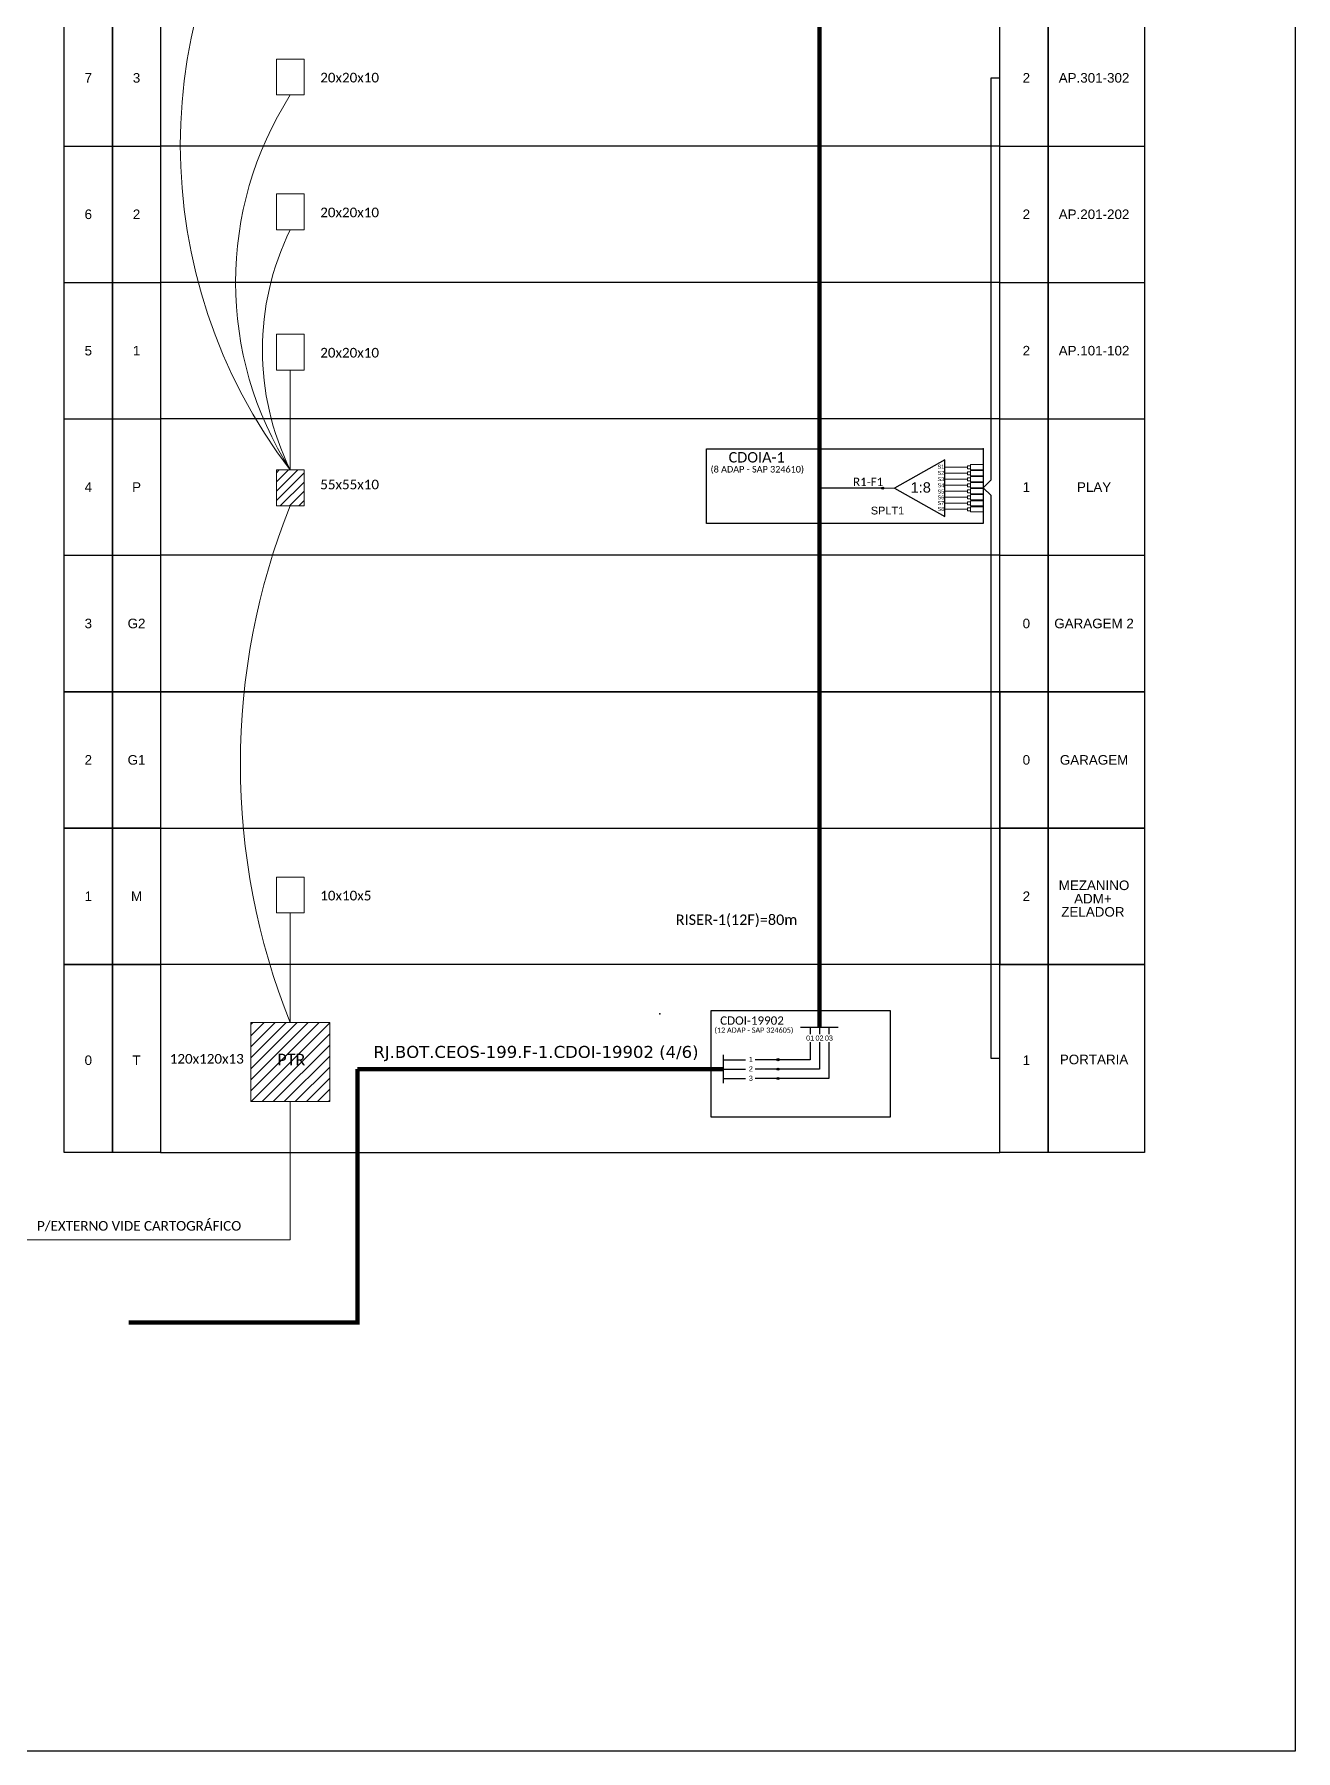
# Model space of a CAD drawing. Header units: millimetres. Extents: x -23646 to 21534, y -8869 to 15196.
# Drawn here: x -23049.9 to -22807.6, y 14601.7 to 14931.3 of the extents above; entities that cross this region are included whole.
import ezdxf
from ezdxf.enums import TextEntityAlignment as Align

# ---------------------------------------------------------------- set-up
doc = ezdxf.new("R2010")
doc.units = ezdxf.units.MM
doc.header["$LTSCALE"] = 0.03
doc.layers.add('40.1-ETIQUETAS', color=1, linetype='Continuous', lineweight=20)
doc.layers.add('CAP a instalar', color=1, linetype='FENCELINE1')
doc.styles.add('ARIAL', font='arial.ttf')
doc.styles.add('siredit', font='verdana.ttf')
doc.styles.add('WMF-Calibri0', font='calibri.ttf')
doc.linetypes.add('FENCELINE1', pattern='A,0.25,-0.1,[133,ltypeshp.shx,S=0.1,R=0,X=-0.1,Y=0],-0.1,1', length=1.45)

# ---------------------------------------------------------------- blocks, each defined once
blk = doc.blocks.new('A$C415C251F')
at = {"color": 3}
blk.add_point((0, 0), dxfattribs=at)
blk = doc.blocks.new('SPLT_1-8_SC-APC')
at = {"color": 1}
blk.add_lwpolyline([(-7.37, -2.1), (-17.04, -7.55), (-7.37, -13), (-7.37, -2.1)], dxfattribs=at)
at = {"color": 3, "lineweight": 0}
for points in [[(-2.99, -3.22), (-2.41, -3.22), (-2.41, -3.8), (-2.99, -3.8)], [(-2.99, -4.38), (-2.41, -4.38), (-2.41, -4.95), (-2.99, -4.95)], [(-2.99, -5.53), (-2.41, -5.53), (-2.41, -6.1), (-2.99, -6.1)], [(-2.99, -6.68), (-2.41, -6.68), (-2.41, -7.26), (-2.99, -7.26)], [(-2.99, -7.84), (-2.41, -7.84), (-2.41, -8.41), (-2.99, -8.41)], [(-2.99, -8.99), (-2.41, -8.99), (-2.41, -9.56), (-2.99, -9.56)], [(-2.99, -10.14), (-2.41, -10.14), (-2.41, -10.72), (-2.99, -10.72)], [(-2.99, -11.3), (-2.41, -11.3), (-2.41, -11.87), (-2.99, -11.87)]]:
    blk.add_lwpolyline(points, close=True, dxfattribs=at)
for points in [[(-2.41, -3.02), (-2.41, -4)], [(-2.41, -3.02), (0, -3.02)], [(-2.99, -3.51), (-7.37, -3.51)], [(-7.37, -4.66), (-2.99, -4.66)], [(-7.37, -5.82), (-2.99, -5.82)], [(-2.41, -4), (0, -4)], [(-2.41, -4.17), (-2.41, -5.16)], [(-2.41, -4.17), (0, -4.17)], [(-2.41, -5.16), (0, -5.16)], [(-2.41, -5.32), (-2.41, -6.31)], [(-2.41, -5.32), (0, -5.32)], [(-2.41, -6.31), (0, -6.31)], [(-2.41, -6.48), (-2.41, -7.46)], [(-2.41, -6.48), (0, -6.48)], [(-7.37, -6.97), (-2.99, -6.97)], [(-7.37, -8.12), (-2.99, -8.12)], [(-7.37, -9.28), (-2.99, -9.28)], [(-2.41, -7.46), (0, -7.46)], [(-2.41, -7.63), (-2.41, -8.62)], [(-2.41, -7.63), (0, -7.63)], [(-2.41, -8.62), (0, -8.62)], [(-2.41, -8.78), (-2.41, -9.77)], [(-2.41, -8.78), (0, -8.78)], [(-2.41, -9.77), (0, -9.77)], [(-7.37, -10.43), (-2.99, -10.43)], [(-7.37, -11.58), (-2.99, -11.58)], [(-2.41, -9.94), (-2.41, -10.92)], [(-2.41, -9.94), (0, -9.94)], [(-2.41, -10.92), (0, -10.92)], [(-2.41, -11.09), (-2.41, -12.08)], [(-2.41, -11.09), (0, -11.09)], [(-2.41, -12.08), (0, -12.08)]]:
    blk.add_lwpolyline(points, dxfattribs=at)
at = {"color": 1, "lineweight": 0}
blk.add_lwpolyline([(-17.04, -7.55), (-19.26, -7.55)], dxfattribs=at)
at = {"color": 1, "style": 'ARIAL'}
for s, height, p in [('S1', 0.75, (-8.74, -3.78)), ('1:8', 2, (-13.91, -8.4)), ('S2', 0.75, (-8.74, -4.97)), ('S3', 0.75, (-8.74, -6.18)), ('S4', 0.75, (-8.74, -7.36)), ('S5', 0.75, (-8.74, -8.57)), ('S6', 0.75, (-8.74, -9.69)), ('S7', 0.75, (-8.74, -10.78)), ('S8', 0.75, (-8.74, -11.9))]:
    blk.add_text(s, height=height, dxfattribs=at).set_placement(p)
blk = doc.blocks.new('LEG_CDOIA8_C-SPLT_ESQ')
at = {"color": 3, "extrusion": (0, 0, -1), "xscale": -1, "zscale": -1}
blk.add_blockref('A$C415C251F', (0, 0), dxfattribs=at)
at = {"color": 1, "style": 'WMF-Calibri0', "flags": 4}
blk.add_attdef('MODELO', text='', height=1.5, dxfattribs=at).set_placement((22.54, -4.54), align=Align.CENTER)
blk.add_attdef('CDO', (21.44, -2.61), '', height=2, dxfattribs=at)
at = {"style": 'ARIAL', "flags": 4}
blk.add_attdef('SPLITAGEM', text='', height=1.5, dxfattribs=at).set_placement((18.61, -12.59), align=Align.CENTER)

msp = doc.modelspace()

# ---------------------------------------------------------------- hatches: boundary and pattern name
h = msp.add_hatch()
h.set_pattern_fill('ANSI31', color=1, scale=10)
h.set_pattern_definition([(45, (-35190.904, 13064.6895), (-0.88388348, 0.88388348), [])])
h.paths.add_polyline_path([(-22998.08, 14847.68), (-23003.38, 14847.68), (-23003.38, 14840.79), (-22998.08, 14840.79)])
h = msp.add_hatch(color=3)
h.dxf.hatch_style = 1
edge = h.paths.add_edge_path()
edge.add_arc((-22886.95, 14844.18), 0.205, 0, 360)
h = msp.add_hatch()
h.set_pattern_fill('ANSI31', color=1, scale=12, style=0)
h.set_pattern_definition([(45, (-23741.905, 14264.2536), (-1.0606602, 1.0606602), [])])
h.paths.add_polyline_path([(-22993.14, 14741.52), (-23008.32, 14741.52), (-23008.32, 14726.38), (-22993.14, 14726.38)])
h.paths.add_polyline_path([(-23003.6, 14732.46), (-22997.08, 14732.46), (-22997.08, 14736.41), (-23003.6, 14736.41)], flags=9)
h = msp.add_hatch(color=3)
h.dxf.hatch_style = 1
edge = h.paths.add_edge_path()
edge.add_arc((-22907.08, 14734.43), 0.205, 0, 360)
h = msp.add_hatch(color=3)
h.dxf.hatch_style = 1
edge = h.paths.add_edge_path()
edge.add_arc((-22907.08, 14732.62), 0.205, 0, 360)
h = msp.add_hatch(color=3)
h.dxf.hatch_style = 1
edge = h.paths.add_edge_path()
edge.add_arc((-22907.08, 14730.82), 0.205, 0, 360)

# ---------------------------------------------------------------- linework, layer by layer
at = {"color": 0}
for p, q in [((-23044.15, 14909.88), (-23044.15, 14936.07)), ((-23034.89, 14936.07), (-23034.89, 14909.88)), ((-23034.89, 14909.88), (-23034.89, 14936.07)), ((-23025.63, 14936.07), (-23025.63, 14909.88)), ((-22864.47, 14909.88), (-22864.47, 14936.07)), ((-22855.21, 14909.88), (-22855.21, 14936.07)), ((-22855.21, 14936.07), (-22855.21, 14909.88)), ((-22836.69, 14936.07), (-22836.69, 14909.88)), ((-23044.15, 14909.88), (-23034.89, 14909.88)), ((-23044.15, 14883.68), (-23044.15, 14909.88)), ((-23034.89, 14909.88), (-23034.89, 14883.68)), ((-23034.89, 14909.88), (-23025.63, 14909.88)), ((-23034.89, 14883.68), (-23034.89, 14909.88)), ((-22864.47, 14909.88), (-23025.63, 14909.88)), ((-23025.63, 14909.88), (-23025.63, 14883.68)), ((-22864.47, 14909.88), (-22855.21, 14909.88)), ((-22864.47, 14883.68), (-22864.47, 14909.88)), ((-22855.21, 14909.88), (-22836.69, 14909.88)), ((-22855.21, 14883.68), (-22855.21, 14909.88)), ((-22855.21, 14909.88), (-22855.21, 14883.68)), ((-22836.69, 14909.88), (-22836.69, 14883.68)), ((-23044.15, 14883.68), (-23034.89, 14883.68)), ((-23044.15, 14857.49), (-23044.15, 14883.68)), ((-23034.89, 14883.68), (-23034.89, 14857.49)), ((-23034.89, 14883.68), (-23025.63, 14883.68)), ((-23034.89, 14857.49), (-23034.89, 14883.68)), ((-22864.47, 14883.68), (-23025.63, 14883.68)), ((-23025.63, 14883.68), (-23025.63, 14857.49)), ((-22864.47, 14883.68), (-22855.21, 14883.68)), ((-22864.47, 14857.49), (-22864.47, 14883.68)), ((-22855.21, 14883.68), (-22836.69, 14883.68)), ((-22855.21, 14857.49), (-22855.21, 14883.68)), ((-22855.21, 14883.68), (-22855.21, 14857.49)), ((-22836.69, 14883.68), (-22836.69, 14857.49)), ((-23044.15, 14857.49), (-23034.89, 14857.49)), ((-23044.15, 14831.29), (-23044.15, 14857.49)), ((-23034.89, 14857.49), (-23034.89, 14831.29)), ((-23034.89, 14857.49), (-23025.63, 14857.49)), ((-23034.89, 14831.29), (-23034.89, 14857.49)), ((-22864.47, 14857.49), (-23025.63, 14857.49)), ((-23025.63, 14857.49), (-23025.63, 14831.29)), ((-22864.47, 14857.49), (-22855.21, 14857.49)), ((-22864.47, 14831.29), (-22864.47, 14857.49)), ((-22855.21, 14857.49), (-22836.69, 14857.49)), ((-22855.21, 14831.29), (-22855.21, 14857.49)), ((-22855.21, 14857.49), (-22855.21, 14831.29)), ((-22836.69, 14857.49), (-22836.69, 14831.29)), ((-22864.47, 14831.29), (-23025.63, 14831.29)), ((-22864.47, 14805.1), (-23025.63, 14805.1)), ((-23025.63, 14805.1), (-22864.47, 14805.1)), ((-22864.47, 14805.1), (-22864.47, 14778.9)), ((-23025.63, 14778.9), (-22864.47, 14778.9)), ((-23025.63, 14778.9), (-22864.47, 14778.9)), ((-22864.47, 14778.9), (-22864.47, 14752.71)), ((-22864.47, 14752.71), (-23025.63, 14752.71))]:
    msp.add_line(p, q, dxfattribs=at)
at = {"color": 5}
msp.add_line((-22902.72, 14740.66), (-22895.5, 14740.66), dxfattribs=at)
msp.add_lwpolyline([(-23646.21, 14601.73), (-22807.65, 14601.73), (-22807.65, 15195.73), (-23646.21, 15195.73), (-23646.21, 14601.73)])
at = {"color": 5, "const_width": 0.8}
msp.add_lwpolyline([(-22899.11, 15105.45), (-22899.11, 14740.66)], dxfattribs=at)
at = {"color": 0, "lineweight": 0}
for points in [[(-23003.38, 14926.6), (-22998.08, 14926.6), (-22998.08, 14919.71), (-23003.38, 14919.71)], [(-23003.38, 14900.71), (-22998.08, 14900.71), (-22998.08, 14893.82), (-23003.38, 14893.82)], [(-23003.38, 14873.77), (-22998.08, 14873.77), (-22998.08, 14866.87), (-23003.38, 14866.87)], [(-23003.38, 14769.51), (-22998.08, 14769.51), (-22998.08, 14762.61), (-23003.38, 14762.61)]]:
    msp.add_lwpolyline(points, close=True, dxfattribs=at)
at = {"color": 3}
for points in [[(-22864.47, 14734.66), (-22866.12, 14734.66), (-22866.12, 14842.75), (-22867.68, 14844.26), (-22866.12, 14845.77), (-22866.12, 14922.98), (-22864.47, 14922.98)], [(-22917.55, 14734.43), (-22913.3, 14734.43), (-22913.3, 14734.43)], [(-22907.29, 14734.43), (-22911.44, 14734.43)]]:
    msp.add_lwpolyline(points, dxfattribs=at)
at = {"color": 1}
for points in [[(-22920.81, 14851.72), (-22867.68, 14851.72), (-22867.68, 14837.4), (-22920.81, 14837.4)], [(-22919.93, 14743.87), (-22885.55, 14743.87), (-22885.55, 14723.4), (-22919.93, 14723.4)]]:
    msp.add_lwpolyline(points, close=True, dxfattribs=at)
at = {"color": 1, "lineweight": 0}
for points in [[(-23003.38, 14847.68), (-22998.08, 14847.68), (-22998.08, 14840.79), (-23003.38, 14840.79)], [(-23008.32, 14741.55), (-22993.14, 14741.55), (-22993.14, 14726.38), (-23008.32, 14726.38)]]:
    msp.add_lwpolyline(points, close=True, dxfattribs=at)
at = {"color": 5}
for points in [[(-22887.15, 14844.18), (-22899.11, 14844.18)], [(-22900.92, 14740.66), (-22900.92, 14739.33)], [(-22899.11, 14740.66), (-22899.11, 14739.33)], [(-22897.31, 14740.66), (-22897.31, 14739.33)], [(-22897.31, 14737.8), (-22897.31, 14730.82), (-22907.08, 14730.82)], [(-22899.11, 14737.8), (-22899.11, 14732.62), (-22907.08, 14732.62)], [(-22900.92, 14737.8), (-22900.92, 14734.43), (-22907.08, 14734.43)]]:
    msp.add_lwpolyline(points, dxfattribs=at)
at = {"color": 0}
for points in [[(-23044.15, 14831.29), (-23034.89, 14831.29), (-23034.89, 14805.1), (-23044.15, 14805.1)], [(-23034.89, 14831.29), (-23025.63, 14831.29), (-23025.63, 14805.1), (-23034.89, 14805.1)], [(-22864.47, 14831.29), (-22855.21, 14831.29), (-22855.21, 14805.1), (-22864.47, 14805.1)], [(-22855.21, 14831.29), (-22836.69, 14831.29), (-22836.69, 14805.1), (-22855.21, 14805.1)], [(-23044.15, 14805.1), (-23034.89, 14805.1), (-23034.89, 14778.9), (-23044.15, 14778.9)], [(-23034.89, 14805.1), (-23025.63, 14805.1), (-23025.63, 14778.9), (-23034.89, 14778.9)], [(-22864.47, 14805.1), (-22855.21, 14805.1), (-22855.21, 14778.9), (-22864.47, 14778.9)], [(-22855.21, 14805.1), (-22836.69, 14805.1), (-22836.69, 14778.9), (-22855.21, 14778.9)], [(-23044.15, 14778.9), (-23034.89, 14778.9), (-23034.89, 14752.71), (-23044.15, 14752.71)], [(-23034.89, 14778.9), (-23025.63, 14778.9), (-23025.63, 14752.71), (-23034.89, 14752.71)], [(-22864.47, 14778.9), (-22855.21, 14778.9), (-22855.21, 14752.71), (-22864.47, 14752.71)], [(-22855.21, 14778.9), (-22836.69, 14778.9), (-22836.69, 14752.71), (-22855.21, 14752.71)], [(-23044.15, 14752.71), (-23034.89, 14752.71), (-23034.89, 14716.61), (-23044.15, 14716.61)], [(-23034.89, 14752.71), (-23025.63, 14752.71), (-23025.63, 14716.61), (-23034.89, 14716.61)], [(-22864.47, 14752.71), (-22855.21, 14752.71), (-22855.21, 14716.61), (-22864.47, 14716.61)], [(-22855.21, 14752.71), (-22836.69, 14752.71), (-22836.69, 14716.61), (-22855.21, 14716.61)]]:
    msp.add_lwpolyline(points, close=True, dxfattribs=at)
at = {"color": 1}
msp.add_lwpolyline([(-22917.55, 14729.92), (-22917.55, 14735.33)], dxfattribs=at)
at = {"color": 1, "const_width": 0.8}
for points in [[(-22987.84, 14732.62), (-22987.84, 14683.95), (-23031.78, 14683.95)], [(-22917.55, 14732.62), (-22987.84, 14732.62)]]:
    msp.add_lwpolyline(points, dxfattribs=at)
at = {"color": 2}
for points in [[(-22917.55, 14732.62), (-22913.3, 14732.62), (-22913.3, 14732.62)], [(-22907.29, 14732.62), (-22911.44, 14732.62)]]:
    msp.add_lwpolyline(points, dxfattribs=at)
at = {"color": 7}
for points in [[(-22917.55, 14730.82), (-22913.3, 14730.82), (-22913.3, 14730.82)], [(-22907.29, 14730.82), (-22911.44, 14730.82)]]:
    msp.add_lwpolyline(points, dxfattribs=at)
at = {"color": 0}
msp.add_lwpolyline([(-23025.63, 14716.61), (-22864.47, 14716.61)], dxfattribs=at)
at = {"color": 3}
for centre in [(-22886.95, 14844.18), (-22907.08, 14734.43), (-22907.08, 14732.62), (-22907.08, 14730.82)]:
    msp.add_circle(centre, 0.205, dxfattribs=at)
at = {"layer": 'CAP a instalar', "color": 3, "lineweight": 0}
for points in [[(-23000.73, 14847.68), (-23000.73, 14866.87)], [(-23000.73, 14741.55), (-23000.73, 14762.61)]]:
    msp.add_lwpolyline(points, dxfattribs=at)
at = {"layer": 'CAP a instalar', "lineweight": 0}
msp.add_lwpolyline([(-23000.73, 14726.38), (-23000.73, 14699.83), (-23067.76, 14699.83), (-23059.41, 14703.43), (-23059.41, 14697.2)], dxfattribs=at)
at = {"layer": 'CAP a instalar', "color": 3, "lineweight": 0}
for centre, radius, start, end in [((-22919.12, 14910.07), 102.73, 142.6016, 217.3984), ((-22944.23, 14883.7), 67, 147.4879, 212.5121), ((-22953.77, 14870.75), 52.32, 153.8412, 206.1588), ((-22877.17, 14791.17), 133.15, 158.1213, 201.8787)]:
    msp.add_arc(centre, radius, start, end, dxfattribs=at)

# ---------------------------------------------------------------- block references
at = {"color": 3}
for name in ['SPLT_1-8_SC-APC', 'A$C415C251F']:
    msp.add_blockref(name, (-22867.68, 14851.72), dxfattribs=at)
ref = msp.add_blockref('LEG_CDOIA8_C-SPLT_ESQ', (-22929.73, 14743.23), dxfattribs=dict(at, xscale=0.8000000000001819, yscale=0.8000000000001819, zscale=0.8000000000001819))
ref.add_attrib('CDO', 'CDOI-19902', (-22918.17, 14741.14), dxfattribs={"color": 1, "height": 1.6, "style": 'WMF-Calibri0'})
ref.add_attrib('MODELO', '(12 ADAP - SAP 324605)', dxfattribs={"color": 1, "height": 1, "style": 'WMF-Calibri0'}).set_placement((-22911.69, 14739.6), align=Align.CENTER)

# ---------------------------------------------------------------- texts
at = {"color": 0, "style": 'ARIAL'}
for s, p in [('7', (-23039.52, 14922.98)), ('3', (-23030.26, 14922.98)), ('2', (-22859.37, 14922.98)), ('AP.301-302', (-22846.37, 14922.98)), ('6', (-23039.52, 14896.78)), ('2', (-23030.26, 14896.78)), ('2', (-22859.37, 14896.78)), ('AP.201-202', (-22846.37, 14896.78)), ('5', (-23039.52, 14870.59)), ('1', (-23030.26, 14870.59)), ('2', (-22859.37, 14870.59)), ('AP.101-102', (-22846.37, 14870.59)), ('4', (-23039.52, 14844.39)), ('P', (-23030.26, 14844.39)), ('1', (-22859.37, 14844.39)), ('PLAY', (-22846.37, 14844.39)), ('3', (-23039.52, 14818.2)), ('G2', (-23030.26, 14818.2)), ('0', (-22859.37, 14818.2)), ('GARAGEM 2', (-22846.37, 14818.2)), ('2', (-23039.52, 14792)), ('G1', (-23030.26, 14792)), ('0', (-22859.37, 14792)), ('GARAGEM', (-22846.37, 14792)), ('1', (-23039.52, 14765.81)), ('M', (-23030.26, 14765.81)), ('2', (-22859.37, 14765.81)), ('MEZANINO', (-22846.37, 14767.92)), ('ZELADOR', (-22846.59, 14762.82)), ('ADM+', (-22846.59, 14765.35)), ('0', (-23039.52, 14734.32)), ('T', (-23030.26, 14734.32)), ('1', (-22859.37, 14734.32)), ('PORTARIA', (-22846.37, 14734.47))]:
    msp.add_text(s, height=1.84, dxfattribs=at).set_placement(p, align=Align.MIDDLE_CENTER)
at = {"color": 0, "style": 'WMF-Calibri0'}
for s, height, p in [('20x20x10', 1.854, (-22994.98, 14922.1)), ('20x20x10', 1.854, (-22994.98, 14896.21)), ('20x20x10', 1.854, (-22994.98, 14869.27)), ('55x55x10', 1.854, (-22994.98, 14843.96)), ('10x10x5', 1.854, (-22994.98, 14765.01)), ('120x120x13', 1.854, (-23023.88, 14733.67)), ('P/EXTERNO VIDE CARTOGRÁFICO', 1.8536, (-23049.38, 14701.59))]:
    msp.add_text(s, height=height, dxfattribs=at).set_placement(p)
at = {"color": 1, "ltscale": 6, "style": 'WMF-Calibri0'}
msp.add_text('CDOIA-1', height=2, dxfattribs=at).set_placement((-22916.55, 14849.11))
msp.add_text('(8 ADAP - SAP 324610)', height=1.25, dxfattribs=at).set_placement((-22911.04, 14847.19), align=Align.CENTER)
at = {"color": 5, "style": 'WMF-Calibri0'}
for s, height, p in [('R1-F1', 1.6, (-22892.65, 14844.6)), ('RISER-1(12F)=80m', 2, (-22926.71, 14760.31))]:
    msp.add_text(s, height=height, dxfattribs=at).set_placement(p)
at = {"color": 0, "ltscale": 6, "style": 'ARIAL'}
msp.add_text('SPLT1', height=1.5, dxfattribs=at).set_placement((-22886.04, 14839.13), align=Align.CENTER)
at = {"style": 'ARIAL'}
for s, p in [('01', (-22900.89, 14738.57)), ('02', (-22899.09, 14738.57)), ('03', (-22897.29, 14738.57)), ('1', (-22912.28, 14734.47)), ('3', (-22912.28, 14730.86)), ('2', (-22912.28, 14732.66))]:
    msp.add_text(s, height=1, dxfattribs=at).set_placement(p, align=Align.MIDDLE_CENTER)
at = {"color": 7, "style": 'WMF-Calibri0'}
msp.add_text('PTR', height=2.224, dxfattribs=at).set_placement((-23003.22, 14733.34))
at = {"layer": '40.1-ETIQUETAS', "color": 1, "style": 'siredit'}
msp.add_text('RJ.BOT.CEOS-199.F-1.CDOI-19902 (4/6)', height=2.3064, dxfattribs=at).set_placement((-22953.55, 14735.92), align=Align.MIDDLE_CENTER)

doc.saveas('drawing.dxf')
